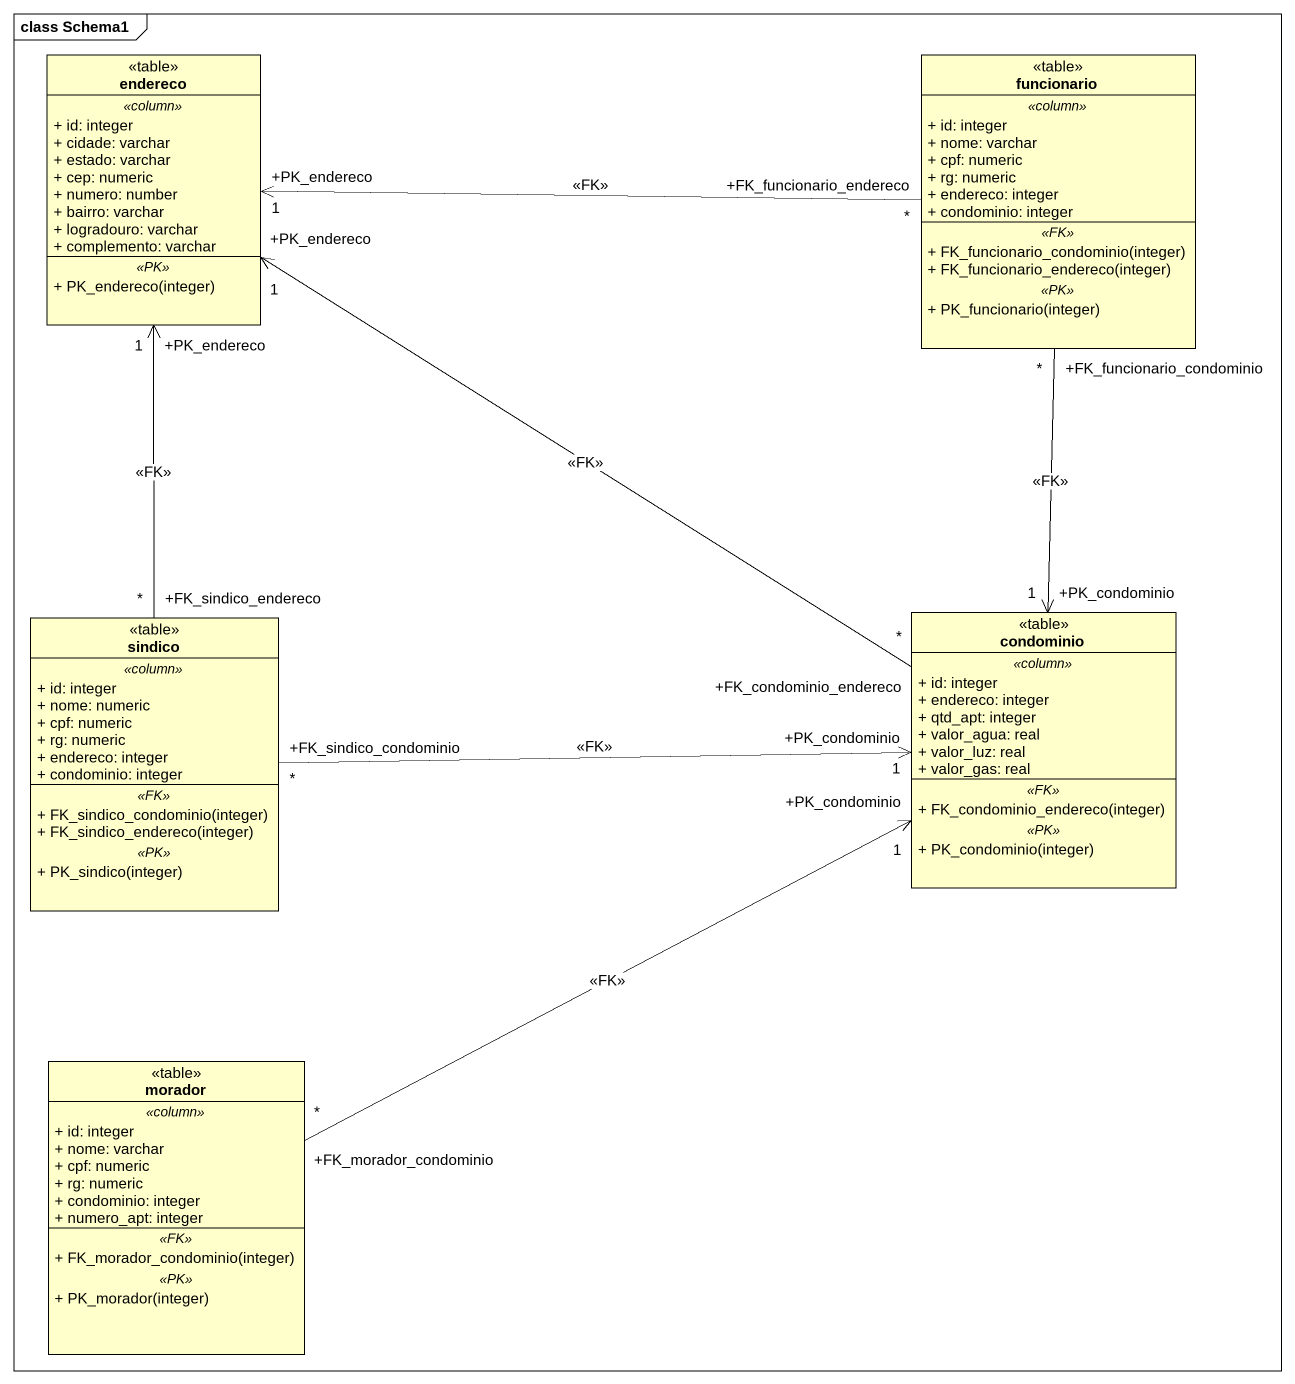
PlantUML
@startuml
mainframe class Schema1
hide circle
hide empty members
skinparam classAttributeIconSize 0
class endereco <<table>> {
  .. <<column>> ..
  + id: integer
  + cidade: varchar
  + estado: varchar
  + cep: numeric
  + numero: number
  + bairro: varchar
  + logradouro: varchar
  + complemento: varchar
  .. <<PK>> ..
  + PK_endereco(integer)
}
class funcionario <<table>> {
  .. <<column>> ..
  + id: integer
  + nome: varchar
  + cpf: numeric
  + rg: numeric
  + endereco: integer
  + condominio: integer
  .. <<FK>> ..
  + FK_funcionario_condominio(integer)
  + FK_funcionario_endereco(integer)
  .. <<PK>> ..
  + PK_funcionario(integer)
}
class sindico <<table>> {
  .. <<column>> ..
  + id: integer
  + nome: numeric
  + cpf: numeric
  + rg: numeric
  + endereco: integer
  + condominio: integer
  .. <<FK>> ..
  + FK_sindico_condominio(integer)
  + FK_sindico_endereco(integer)
  .. <<PK>> ..
  + PK_sindico(integer)
}
class condominio <<table>> {
  .. <<column>> ..
  + id: integer
  + endereco: integer
  + qtd_apt: integer
  + valor_agua: real
  + valor_luz: real
  + valor_gas: real
  .. <<FK>> ..
  + FK_condominio_endereco(integer)
  .. <<PK>> ..
  + PK_condominio(integer)
}
class morador <<table>> {
  .. <<column>> ..
  + id: integer
  + nome: varchar
  + cpf: numeric
  + rg: numeric
  + condominio: integer
  + numero_apt: integer
  .. <<FK>> ..
  + FK_morador_condominio(integer)
  .. <<PK>> ..
  + PK_morador(integer)
}
funcionario "+FK_funcionario_endereco\n*" -left-> "+PK_endereco\n1" endereco : <<FK>>
funcionario "+FK_funcionario_condominio\n*" --> "+PK_condominio\n1" condominio : <<FK>>
sindico "+FK_sindico_endereco\n*" -up-> "+PK_endereco\n1" endereco : <<FK>>
sindico "+FK_sindico_condominio\n*" -right-> "+PK_condominio\n1" condominio : <<FK>>
condominio "+FK_condominio_endereco\n*" -up-> "+PK_endereco\n1" endereco : <<FK>>
morador "+FK_morador_condominio\n*" -right-> "+PK_condominio\n1" condominio : <<FK>>
@enduml
